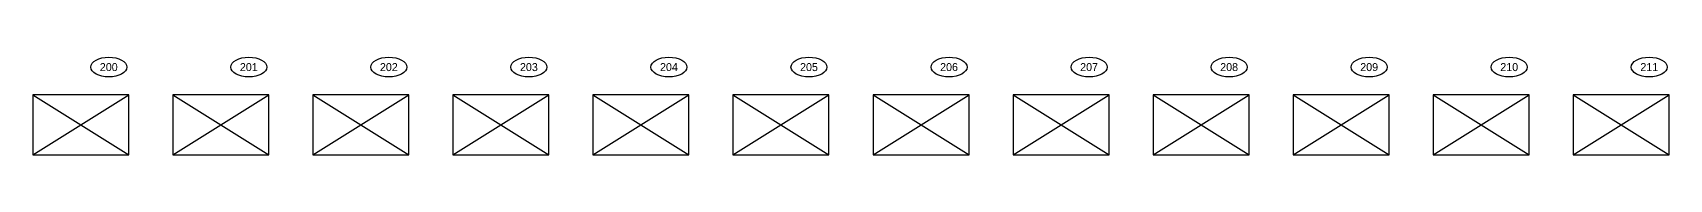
# Model space of a CAD drawing. Header units: inches. Extents: x -3024 to 2230, y -40 to 572.
# Drawn here: x -3024 to -2206, y 70 to 119 of the extents above; entities that cross this region are included whole.
import ezdxf
from ezdxf.enums import TextEntityAlignment as Align

# ---------------------------------------------------------------- set-up
doc = ezdxf.new("R2010")
doc.units = ezdxf.units.IN
doc.header["$MEASUREMENT"] = 0
doc.layers.add('K-EQPM', color=3, linetype='Continuous')
doc.layers.add('K-EQPM-TAG', color=2, linetype='Continuous')

# ---------------------------------------------------------------- blocks, each defined once
blk = doc.blocks.new('TABLE-30X48')
at = {"layer": 'K-EQPM'}
for p, q in [((-24, -30), (24, 0)), ((-24, 0), (24, -30))]:
    blk.add_line(p, q, dxfattribs=at)
blk.add_lwpolyline([(-24, -30), (24, -30), (24, 0), (-24, 0)], close=True, dxfattribs=at)
blk = doc.blocks.new('BalloonEllipse')
blk.add_ellipse((0, 0), major_axis=(9, 0), ratio=0.55)
blk.add_attdef('KCL-ITEM', text='', height=4).set_placement((0, 0), align=Align.MIDDLE_CENTER)
at = {"flags": 1}
for tag, p in [('KCL-QTY', (0, -6.5)), ('KCL-MFR-SCHDNAME', (0, -7)), ('KCL-MODEL', (0, -7.5)), ('KCL-CATEGORY', (0, -8)), ('KCL-REMARK-USER-EQUIP', (0, -8.5)), ('KCL-REMARK', (0, -9)), ('KCL-ELEC', (0, -9.5)), ('KCL-EL-REMARK-USER', (0, -10)), ('KCL-EL-REMARK', (0, -10.5)), ('KCL-CW', (0, -11)), ('KCL-HW', (0, -11.5)), ('KCL-DD', (0, -12)), ('KCL-ID', (0, -12.5)), ('KCL-GAS', (0, -13)), ('KCL-SI', (0, -13.5)), ('KCL-SR', (0, -14)), ('KCL-PL-REMARK-USER', (0, -14.5)), ('KCL-PL-REMARK', (0, -15)), ('KCL-HVAC-IN', (0, -15.5)), ('KCL-HVAC-OUT', (0, -16)), ('KCL-HVAC-REMARK-USER', (0, -16.5)), ('KCL-HVAC-REMARK', (0, -17)), ('KCL-REFRIG-REMARK-USER', (0, -17.5)), ('KCL-USER-PDF-LOCAL', (0, -18)), ('KCL-USER-PDF-WEB', (0, -18.5)), ('KCL-NAFEM-SIS', (0, -19)), ('KCL-EQUIP-DIM', (0, -19.5)), ('KCL-USERFIELD1', (0, -20)), ('KCL-USERFIELD2', (0, -20.5)), ('KCL-USERFIELD3', (0, -21)), ('KCL-USERFIELD4', (0, -21.5)), ('KCL-USERFIELD5', (0, -22)), ('KCL-USERFIELD6', (0, -22.5)), ('KCL-USERFIELD7', (0, -23)), ('KCL-USERFIELD8', (0, -23.5)), ('KCL-USERFIELD9', (0, -24)), ('KCL-USERSPEC1', (0, -24.5)), ('KCL-USERSPEC2', (0, -25)), ('KCL-USERSPEC3', (0, -25.5)), ('KCL-USERSPEC4', (0, -26)), ('KCL-SYSSPEC1', (0, -26.5)), ('KCL-SYSSPEC2', (0, -27)), ('KCL-SYSSPEC3', (0, -27.5)), ('KCL-SYSSPEC4', (0, -28)), ('KCL-MFR', (0, -28.5)), ('KCL-FILENAME', (0, -29))]:
    blk.add_attdef(tag, p, '', height=0.4, dxfattribs=at)

msp = doc.modelspace()

# ---------------------------------------------------------------- block references
at = {"layer": 'K-EQPM'}
for p in [(-3000, 100), (-2930, 100), (-2860, 100), (-2790, 100), (-2720, 100), (-2650, 100), (-2580, 100), (-2510, 100), (-2440, 100), (-2370, 100), (-2300, 100), (-2230, 100)]:
    msp.add_blockref('TABLE-30X48', p, dxfattribs=at)
at = {"layer": 'K-EQPM-TAG'}
for p, values in [((-2986, 114), {'KCL-ITEM': '200'}), ((-2916, 114), {'KCL-ITEM': '201'}), ((-2846, 114), {'KCL-ITEM': '202'}), ((-2776, 114), {'KCL-ITEM': '203'}), ((-2706, 114), {'KCL-ITEM': '204'}), ((-2636, 114), {'KCL-ITEM': '205'}), ((-2566, 114), {'KCL-ITEM': '206'}), ((-2496, 114), {'KCL-ITEM': '207'}), ((-2426, 114), {'KCL-ITEM': '208'}), ((-2356, 114), {'KCL-ITEM': '209'}), ((-2286, 114), {'KCL-ITEM': '210'}), ((-2216, 114), {'KCL-ITEM': '211'})]:
    msp.add_blockref('BalloonEllipse', p, dxfattribs=at).add_auto_attribs(values)

doc.saveas('drawing.dxf')
